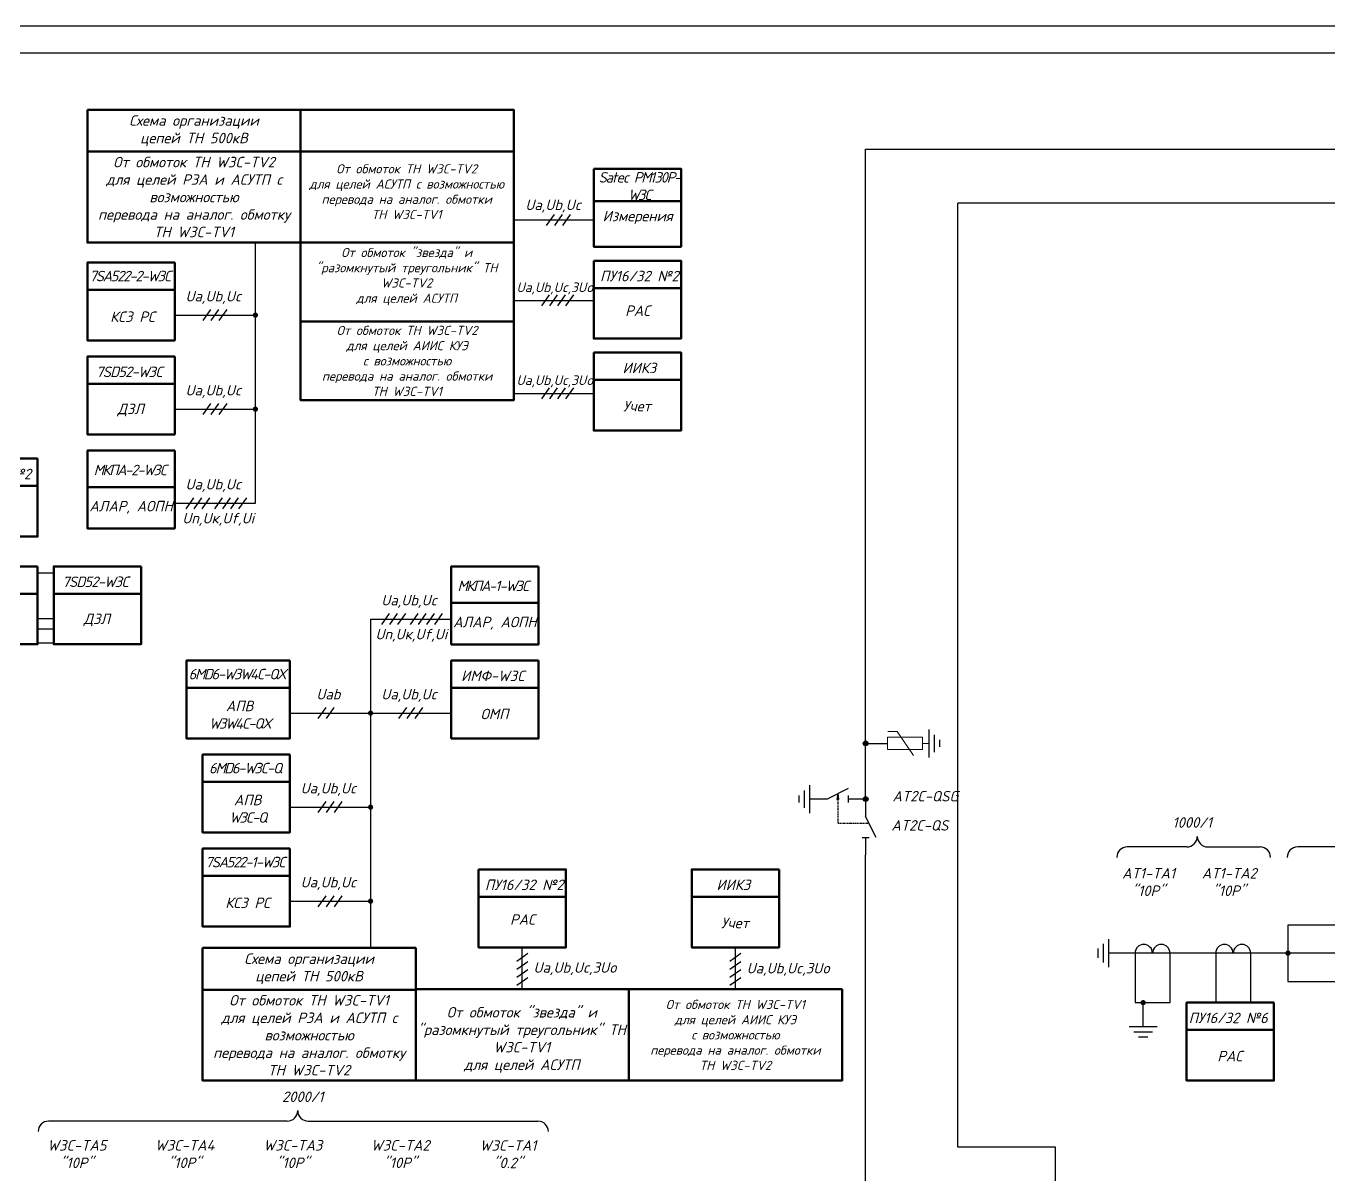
# Model space of a CAD drawing. Header units: millimetres. Extents: x -4534 to -456, y 3875 to 4716.
# Drawn here: x -4049.9 to -3807.6, y 4502.6 to 4716.4 of the extents above; entities that cross this region are included whole.
import ezdxf
from ezdxf.enums import TextEntityAlignment as Align

# ---------------------------------------------------------------- set-up
doc = ezdxf.new("R2010")
doc.units = ezdxf.units.MM
doc.linetypes.add('HIDDEN2', pattern=[0.1875, 0.125, -0.0625])
doc.layers.add('Измерения АСУТП', color=80, linetype='Continuous')
doc.layers.add('РАС АСУТП', color=50, linetype='Continuous')
doc.styles.add('ГОСТ 3.0', font='isocpeur.ttf', dxfattribs={"oblique": 15, "height": 3})

# ---------------------------------------------------------------- blocks, each defined once
blk = doc.blocks.new('*U79')
for p, q in [((0, 0), (5, 0)), ((11, 3), (5, 0)), ((11, -1), (11, 1)), ((11, 0), (16, 0))]:
    blk.add_line(p, q)
blk = doc.blocks.new('Точка')
h = blk.add_hatch(color=256)
edge = h.paths.add_edge_path()
edge.add_arc((0, 0), 0.691, 0, 360)
blk.add_circle((0, 0), 0.691)

msp = doc.modelspace()

# ---------------------------------------------------------------- hatches: boundary and pattern name
msp.add_hatch(color=0).paths.add_polyline_path([(-3899.15, 4572.46), (-3898.98, 4572.46), (-3898.8, 4572.46), (-3898.98, 4573.54)])

# ---------------------------------------------------------------- linework, layer by layer
at = {"color": 0, "lineweight": 30}
msp.add_line((-4514.35, 4711.38), (-2238.35, 4711.38), dxfattribs=at)
at = {"color": 0, "lineweight": 50}
for p, q in [((-3998.88, 4693.02), (-3998.88, 4700.8)), ((-4038.52, 4693.02), (-3998.88, 4693.02)), ((-4017.11, 4537.09), (-3977.46, 4537.09))]:
    msp.add_line(p, q, dxfattribs=at)
at = {"color": 0}
for p, q in [((-3893.78, 4693.45), (-3445.1, 4693.45)), ((-3893.78, 4572.57), (-3893.78, 4693.45)), ((-3746.63, 4683.45), (-3876.64, 4683.45)), ((-3876.64, 4507.78), (-3876.64, 4683.45)), ((-4007.27, 4627.62), (-4007.27, 4676.11)), ((-4022.27, 4662.6), (-4007.27, 4662.6)), ((-4016.99, 4661.58), (-4015.56, 4663.63)), ((-4015.49, 4661.58), (-4014.06, 4663.63)), ((-4013.99, 4661.58), (-4012.56, 4663.63)), ((-4016.99, 4644.09), (-4015.56, 4646.13)), ((-4015.49, 4644.09), (-4014.06, 4646.13)), ((-4013.99, 4644.09), (-4012.56, 4646.13)), ((-4022.27, 4645.11), (-4007.27, 4645.11)), ((-4020.18, 4626.59), (-4018.75, 4628.64)), ((-4018.68, 4626.59), (-4017.25, 4628.64)), ((-4017.18, 4626.59), (-4015.75, 4628.64)), ((-4014.84, 4626.59), (-4013.4, 4628.64)), ((-4013.34, 4626.59), (-4011.9, 4628.64)), ((-4011.84, 4626.59), (-4010.4, 4628.64)), ((-4010.34, 4626.59), (-4008.9, 4628.64)), ((-4022.27, 4627.62), (-4007.27, 4627.62)), ((-4047.79, 4614.63), (-4044.79, 4614.63)), ((-3983.77, 4605.02), (-3982.33, 4607.07)), ((-3982.27, 4605.02), (-3980.83, 4607.07)), ((-3980.77, 4605.02), (-3979.33, 4607.07)), ((-3978.42, 4605.02), (-3976.99, 4607.07)), ((-3976.92, 4605.02), (-3975.49, 4607.07)), ((-3975.42, 4605.02), (-3973.99, 4607.07)), ((-3973.92, 4605.02), (-3972.49, 4607.07)), ((-4047.79, 4606.18), (-4044.79, 4606.18)), ((-4047.79, 4604.26), (-4044.79, 4604.26)), ((-3985.86, 4606.05), (-3985.86, 4544.87)), ((-3985.86, 4606.05), (-3970.86, 4606.05)), ((-4047.79, 4601.65), (-4044.79, 4601.65)), ((-4000.86, 4588.56), (-3985.86, 4588.56)), ((-3995.58, 4587.53), (-3994.14, 4589.58)), ((-3994.08, 4587.53), (-3992.64, 4589.58)), ((-3985.86, 4588.56), (-3970.86, 4588.56)), ((-3980.58, 4587.53), (-3979.14, 4589.58)), ((-3979.08, 4587.53), (-3977.64, 4589.58)), ((-3977.58, 4587.53), (-3976.14, 4589.58)), ((-3893.78, 4582.92), (-3889.69, 4582.92)), ((-3897.03, 4574.52), (-3900.93, 4572.57)), ((-3898.98, 4573.54), (-3899.15, 4572.46)), ((-3898.98, 4573.54), (-3898.8, 4572.46)), ((-3897.03, 4573.22), (-3897.03, 4571.92)), ((-4000.86, 4571.06), (-3985.86, 4571.06)), ((-3995.58, 4570.04), (-3994.14, 4572.09)), ((-3994.08, 4570.04), (-3992.64, 4572.09)), ((-3992.58, 4570.04), (-3991.14, 4572.09)), ((-3900.93, 4572.57), (-3904.18, 4572.57)), ((-3899.15, 4572.46), (-3898.98, 4572.46)), ((-3898.8, 4572.46), (-3898.98, 4572.46)), ((-3893.78, 4572.57), (-3897.03, 4572.57)), ((-3893.78, 4492.89), (-3893.78, 4562.17)), ((-4000.86, 4553.57), (-3985.86, 4553.57)), ((-3995.58, 4552.55), (-3994.14, 4554.59)), ((-3994.08, 4552.55), (-3992.64, 4554.59)), ((-3992.58, 4552.55), (-3991.14, 4554.59)), ((-3753.13, 4543.9), (-3848.63, 4543.9)), ((-3843.67, 4543.9), (-3843.67, 4534.7)), ((-3837.17, 4534.7), (-3837.17, 4543.9)), ((-3828.67, 4543.9), (-3828.67, 4534.7)), ((-3822.17, 4534.7), (-3822.17, 4543.9)), ((-3843.67, 4534.7), (-3837.17, 4534.7)), ((-3842.17, 4530.2), (-3842.17, 4534.7)), ((-3858.44, 4507.78), (-3876.64, 4507.78)), ((-3858.44, 4425.27), (-3858.44, 4507.78))]:
    msp.add_line(p, q, dxfattribs=at)
at = {"color": 0, "ltscale": 0.25}
for p, q in [((-3959.23, 4648.05), (-3944.35, 4648.05)), ((-3952.64, 4649.07), (-3954.08, 4647.03)), ((-3951.14, 4649.07), (-3952.58, 4647.03)), ((-3949.64, 4649.07), (-3951.08, 4647.03)), ((-3948.14, 4649.07), (-3949.58, 4647.03)), ((-3834.05, 4563.67), (-3845.12, 4563.67)), ((-3830.15, 4563.67), (-3820.43, 4563.67)), ((-3792.43, 4563.67), (-3813.43, 4563.67)), ((-3815.24, 4549.1), (-3815.24, 4538.63)), ((-3758.24, 4549.1), (-3815.24, 4549.1)), ((-3848.63, 4546.5), (-3848.63, 4541.3)), ((-3919.02, 4542.44), (-3916.97, 4543.88)), ((-3918, 4537.18), (-3918, 4544.98)), ((-3850.58, 4544.77), (-3850.58, 4543.04)), ((-3849.6, 4545.64), (-3849.6, 4542.17)), ((-3919.02, 4540.94), (-3916.97, 4542.38)), ((-3919.02, 4539.44), (-3916.97, 4540.88)), ((-3919.02, 4537.94), (-3916.97, 4539.38)), ((-3758.24, 4538.57), (-3815.24, 4538.57)), ((-3839.57, 4530.2), (-3844.77, 4530.2)), ((-3840.44, 4529.23), (-3843.91, 4529.23)), ((-3841.31, 4528.25), (-3843.04, 4528.25)), ((-4001.36, 4512.65), (-4045.74, 4512.65)), ((-3997.46, 4512.65), (-3954.74, 4512.65))]:
    msp.add_line(p, q, dxfattribs=at)
at = {"color": 0, "lineweight": 18}
for p, q in [((-3887.89, 4585.12), (-3889.66, 4585.12)), ((-3887.89, 4585.12), (-3889.66, 4585.12)), ((-3884.86, 4580.66), (-3887.89, 4585.12)), ((-3883.2, 4584.06), (-3889.69, 4584.06)), ((-3889.69, 4581.78), (-3889.69, 4584.06)), ((-3883.2, 4581.78), (-3883.2, 4584.06)), ((-3883.2, 4582.92), (-3882.02, 4582.92)), ((-3883.2, 4581.78), (-3889.69, 4581.78))]:
    msp.add_line(p, q, dxfattribs=at)
at = {"color": 0, "lineweight": 25, "ltscale": 0.25}
for p, q in [((-3882.02, 4585.52), (-3882.02, 4580.32)), ((-3881.05, 4584.54), (-3881.05, 4581.29)), ((-3880.07, 4583.57), (-3880.07, 4582.27)), ((-3904.18, 4569.97), (-3904.18, 4575.17)), ((-3906.13, 4571.92), (-3906.13, 4573.22)), ((-3905.15, 4570.94), (-3905.15, 4574.19))]:
    msp.add_line(p, q, dxfattribs=at)
at = {"color": 0, "linetype": 'HIDDEN2'}
for p in [(-3898.98, 4572.46), (-3893.13, 4568.02)]:
    msp.add_line(p, (-3898.98, 4568.02), dxfattribs=at)
at = {"color": 0, "linetype": 'Continuous', "lineweight": 25}
msp.add_lwpolyline([(-4534.35, 3875.38), (-2233.35, 3875.38), (-2233.35, 4716.38), (-4534.35, 4716.38)], close=True, dxfattribs=at)
at = {"color": 0, "lineweight": 50}
for points in [[(-4038.52, 4700.8), (-3959.23, 4700.8), (-3959.23, 4676.11), (-4038.52, 4676.11)], [(-4017.11, 4544.87), (-3977.46, 4544.87), (-3977.46, 4520.18), (-4017.11, 4520.18)]]:
    msp.add_lwpolyline(points, close=True, dxfattribs=at)
at = {"color": 0, "lineweight": 50, "ltscale": 0.25}
for points in [[(-4022.27, 4672.39), (-4038.52, 4672.39), (-4038.52, 4667.31), (-4022.27, 4667.31)], [(-4022.27, 4667.31), (-4038.52, 4667.31), (-4038.52, 4657.9), (-4022.27, 4657.9)], [(-3998.88, 4661.43), (-3959.23, 4661.43), (-3959.23, 4646.75), (-3998.88, 4646.75)], [(-3944.35, 4655.62), (-3928.1, 4655.62), (-3928.1, 4650.54), (-3944.35, 4650.54)], [(-4022.27, 4654.9), (-4038.52, 4654.9), (-4038.52, 4649.81), (-4022.27, 4649.81)], [(-3944.35, 4650.54), (-3928.1, 4650.54), (-3928.1, 4641.13), (-3944.35, 4641.13)], [(-4022.27, 4649.81), (-4038.52, 4649.81), (-4038.52, 4640.4), (-4022.27, 4640.4)], [(-4022.27, 4637.4), (-4038.52, 4637.4), (-4038.52, 4630.62), (-4022.27, 4630.62)], [(-4022.27, 4630.62), (-4038.52, 4630.62), (-4038.52, 4622.91), (-4022.27, 4622.91)], [(-4047.79, 4615.85), (-4064.04, 4615.85), (-4064.04, 4610.77), (-4047.79, 4610.77)], [(-4028.54, 4615.85), (-4044.79, 4615.85), (-4044.79, 4610.77), (-4028.54, 4610.77)], [(-3954.61, 4615.84), (-3970.86, 4615.84), (-3970.86, 4609.05), (-3954.61, 4609.05)], [(-4047.79, 4610.77), (-4064.04, 4610.77), (-4064.04, 4601.36), (-4047.79, 4601.36)], [(-4028.54, 4610.77), (-4044.79, 4610.77), (-4044.79, 4601.36), (-4028.54, 4601.36)], [(-3954.61, 4609.05), (-3970.86, 4609.05), (-3970.86, 4601.34), (-3954.61, 4601.34)], [(-4000.86, 4598.34), (-4020.11, 4598.34), (-4020.11, 4593.26), (-4000.86, 4593.26)], [(-3954.61, 4598.34), (-3970.86, 4598.34), (-3970.86, 4593.26), (-3954.61, 4593.26)], [(-4000.86, 4593.26), (-4020.11, 4593.26), (-4020.11, 4583.85), (-4000.86, 4583.85)], [(-3954.61, 4593.26), (-3970.86, 4593.26), (-3970.86, 4583.85), (-3954.61, 4583.85)], [(-4000.86, 4580.85), (-4017.11, 4580.85), (-4017.11, 4575.77), (-4000.86, 4575.77)], [(-4000.86, 4575.77), (-4017.11, 4575.77), (-4017.11, 4566.36), (-4000.86, 4566.36)], [(-4000.86, 4563.36), (-4017.11, 4563.36), (-4017.11, 4558.28), (-4000.86, 4558.28)], [(-4000.86, 4558.28), (-4017.11, 4558.28), (-4017.11, 4548.86), (-4000.86, 4548.86)], [(-3909.87, 4559.47), (-3926.12, 4559.47), (-3926.12, 4554.39), (-3909.87, 4554.39)], [(-3909.87, 4554.39), (-3926.12, 4554.39), (-3926.12, 4544.98), (-3909.87, 4544.98)], [(-3937.82, 4537.18), (-3898.17, 4537.18), (-3898.17, 4520.2), (-3937.82, 4520.2)]]:
    msp.add_lwpolyline(points, close=True, dxfattribs=at)
at = {"color": 0, "ltscale": 0.25, "const_width": 0.487}
for points in [[(-4007.52, 4662.6, -1), (-4007.03, 4662.6, -1)], [(-4007.52, 4645.11, -1), (-4007.03, 4645.11, -1)], [(-3986.1, 4588.56, -1), (-3985.62, 4588.56, -1)], [(-3986.1, 4571.06, -1), (-3985.62, 4571.06, -1)], [(-3986.1, 4553.57, -1), (-3985.62, 4553.57, -1)], [(-3815.48, 4543.9, -1), (-3814.99, 4543.9, -1)], [(-3842.42, 4534.7, -1), (-3841.93, 4534.7, -1)]]:
    msp.add_lwpolyline(points, format="xyb", close=True, dxfattribs=at)
at = {"color": 0, "ltscale": 0.25}
for centre, start, end in [((-3834.05, 4565.62), 270, 0), ((-3830.15, 4565.62), 180, 270), ((-3845.12, 4561.72), 90, 180), ((-3820.43, 4561.72), 0, 90), ((-3813.43, 4561.72), 90, 180), ((-4001.36, 4514.6), 270, 0), ((-3997.46, 4514.6), 180, 270), ((-4045.74, 4510.7), 90, 180), ((-3954.74, 4510.7), 0, 90)]:
    msp.add_arc(centre, 1.95, start, end, dxfattribs=at)
at = {"color": 0}
for centre in [(-3842.05, 4543.9), (-3838.8, 4543.9), (-3827.05, 4543.9), (-3823.8, 4543.9)]:
    msp.add_arc(centre, 1.62, 0, 180, dxfattribs=at)
at = {"layer": 'Измерения АСУТП', "color": 0}
for p, q in [((-3959.23, 4680.3), (-3944.35, 4680.3)), ((-3951.74, 4681.33), (-3953.18, 4679.28)), ((-3950.24, 4681.33), (-3951.68, 4679.28)), ((-3948.74, 4681.33), (-3950.18, 4679.28))]:
    msp.add_line(p, q, dxfattribs=at)
at = {"layer": 'Измерения АСУТП', "color": 0, "lineweight": 50}
msp.add_lwpolyline([(-3998.88, 4693.02), (-3959.23, 4693.02), (-3959.23, 4676.11), (-3998.88, 4676.11)], close=True, dxfattribs=at)
at = {"layer": 'Измерения АСУТП', "color": 0, "lineweight": 50, "ltscale": 0.25}
for points in [[(-3944.35, 4689.82), (-3928.1, 4689.82), (-3928.1, 4683.8), (-3944.35, 4683.8)], [(-3944.35, 4683.8), (-3928.1, 4683.8), (-3928.1, 4675.33), (-3944.35, 4675.33)]]:
    msp.add_lwpolyline(points, close=True, dxfattribs=at)
at = {"layer": 'РАС АСУТП', "color": 0}
for p, q in [((-3959.23, 4665.33), (-3944.35, 4665.33)), ((-3952.64, 4666.35), (-3954.08, 4664.3)), ((-3951.14, 4666.35), (-3952.58, 4664.3)), ((-3949.64, 4666.35), (-3951.08, 4664.3)), ((-3948.14, 4666.35), (-3949.58, 4664.3)), ((-3958.67, 4542.44), (-3956.62, 4543.88)), ((-3957.64, 4537.18), (-3957.64, 4544.98)), ((-3958.67, 4540.94), (-3956.62, 4542.38)), ((-3958.67, 4539.44), (-3956.62, 4540.88)), ((-3958.67, 4537.94), (-3956.62, 4539.38))]:
    msp.add_line(p, q, dxfattribs=at)
at = {"layer": 'РАС АСУТП', "color": 0, "lineweight": 50}
for points in [[(-3998.88, 4676.11), (-3959.23, 4676.11), (-3959.23, 4661.43), (-3998.88, 4661.43)], [(-3977.46, 4537.18), (-3937.82, 4537.18), (-3937.82, 4520.2), (-3977.46, 4520.18)]]:
    msp.add_lwpolyline(points, close=True, dxfattribs=at)
at = {"layer": 'РАС АСУТП', "color": 0, "lineweight": 50, "ltscale": 0.25}
for points in [[(-3944.35, 4672.72), (-3928.1, 4672.72), (-3928.1, 4667.64), (-3944.35, 4667.64)], [(-3944.35, 4667.64), (-3928.1, 4667.64), (-3928.1, 4658.23), (-3944.35, 4658.23)], [(-4047.79, 4635.9), (-4064.04, 4635.9), (-4064.04, 4630.82), (-4047.79, 4630.82)], [(-4047.79, 4630.82), (-4064.04, 4630.82), (-4064.04, 4621.41), (-4047.79, 4621.41)], [(-3965.77, 4559.47), (-3949.52, 4559.47), (-3949.52, 4554.39), (-3965.77, 4554.39)], [(-3965.77, 4554.39), (-3949.52, 4554.39), (-3949.52, 4544.98), (-3965.77, 4544.98)], [(-3817.84, 4534.7), (-3834.09, 4534.7), (-3834.09, 4529.62), (-3817.84, 4529.62)], [(-3817.84, 4529.62), (-3834.09, 4529.62), (-3834.09, 4520.21), (-3817.84, 4520.21)]]:
    msp.add_lwpolyline(points, close=True, dxfattribs=at)

# ---------------------------------------------------------------- block references
at = {"color": 0, "xscale": 0.65, "yscale": 0.65, "zscale": 0.65}
for name, p, rotation in [('Точка', (-3893.78, 4582.92), 180), ('Точка', (-3893.78, 4572.57), 180), ('*U79', (-3893.78, 4572.57), 270)]:
    msp.add_blockref(name, p, dxfattribs=dict(at, rotation=rotation))

# ---------------------------------------------------------------- texts
at = {"color": 0, "ltscale": 2, "style": 'ГОСТ 3.0', "oblique": 15}
for s, p in [('Ua,Ub,Uc', (-4015.11, 4665.15)), ('Ua,Ub,Uc', (-4015.11, 4647.65)), ('Ua,Ub,Uc', (-4015.11, 4630.16)), ('Un,Uк,Uf,Ui', (-4014.2, 4623.85)), ('Ua,Ub,Uc', (-3978.7, 4608.59)), ('Un,Uк,Uf,Ui', (-3978.28, 4602.28)), ('Uab', (-3993.7, 4591.1)), ('Ua,Ub,Uc', (-3978.7, 4591.1)), ('Ua,Ub,Uc', (-3993.7, 4573.61)), ('Ua,Ub,Uc', (-3993.7, 4556.12))]:
    msp.add_text(s, height=1.95, dxfattribs=at).set_placement(p, align=Align.CENTER)
at = {"color": 0, "lineweight": 50, "ltscale": 0.25, "style": 'ГОСТ 3.0', "oblique": 15}
for height, p in [(1.8, (-3958.73, 4649.6)), (1.95, (-3915.91, 4540.14))]:
    msp.add_text('Ua,Ub,Uc,3Uo', height=height, dxfattribs=at).set_placement(p)
at = {"color": 0, "style": 'ГОСТ 3.0', "oblique": 15}
for s, p in [('1000/1', (-3833.04, 4568.22)), ('2000/1', (-3998.46, 4517.19))]:
    msp.add_text(s, height=1.95, dxfattribs=at).set_placement(p, align=Align.MIDDLE_CENTER)
at = {"color": 0, "char_height": 1.95, "width": 39.6456, "attachment_point": 5, "style": 'ГОСТ 3.0'}
for s, insert in [('Схема организации \\Pцепей ТН 500кВ   ', (-4018.7, 4696.91)), ('От обмоток ТН W3C-TV2\\Pдля целей РЗА и АСУТП с возможностью \\Pперевода на аналог. обмотку\\PТН W3C-TV1', (-4018.7, 4684.57)), ('Схема организации \\Pцепей ТН 500кВ   ', (-3997.29, 4540.98)), ('От обмоток ТН W3C-TV1\\Pдля целей РЗА и АСУТП с возможностью \\Pперевода на аналог. обмотку\\PТН W3C-TV2', (-3997.29, 4528.63))]:
    msp.add_mtext(s, dxfattribs=dict(at, insert=insert))
at = {"color": 0, "lineweight": 30, "char_height": 1.95, "attachment_point": 5, "style": 'ГОСТ 3.0'}
for s, insert in [('{\\T0.85;7SA522-2-W3C}', (-4030.64, 4669.87)), ('{\\T0.9;7SD52-W3C}', (-4030.79, 4652.05)), ('{\\T0.85;МКПА-2-W3C}', (-4030.64, 4633.79)), ('{\\T0.9;7SD52-W3C}', (-4037.08, 4613)), ('{\\T0.85;МКПА-1-W3C}', (-3963.12, 4612.22)), ('{\\T0.85;6MD6-W3W4C-QX}', (-4010.73, 4595.82)), ('ИМФ-W3C', (-3963.12, 4595.49)), ('{\\T0.85;6MD6-W3C-Q}', (-4009.23, 4578.33)), ('{\\T0.85;7SA522-1-W3C}', (-4009.23, 4560.84))]:
    msp.add_mtext(s, dxfattribs=dict(at, insert=insert))
at = {"color": 0, "char_height": 1.95, "attachment_point": 5, "style": 'ГОСТ 3.0'}
for s, insert in [('{\\C0;КСЗ РС}', (-4030.13, 4662.3)), ('ДЗЛ', (-4030.48, 4644.95)), ('АЛАР, АОПН ', (-4030.4, 4626.84)), ('ДЗЛ', (-4036.77, 4605.9)), ('АЛАР, АОПН ', (-3962.74, 4605.28)), ('{\\C0;АПВ\\P\\T0.85;\\C256;W3W4C-QX}', (-4010.22, 4588.26)), ('ОМП', (-3962.81, 4588.39)), ('{\\C0;АПВ\\P\\T0.85;\\C256;W3C-Q}', (-4008.72, 4570.77)), ('{\\C0;КСЗ РС}', (-4008.72, 4553.27))]:
    msp.add_mtext(s, dxfattribs=dict(at, insert=insert))
at = {"color": 0, "lineweight": 50, "ltscale": 0.25, "char_height": 1.7, "width": 39.6456, "attachment_point": 5, "style": 'ГОСТ 3.0'}
for s, insert in [('От обмоток ТН W3C-TV2\\Pдля целей АИИС КУЭ\\Pс возможностью \\Pперевода на аналог. обмотки\\PТН W3C-TV1', (-3979.06, 4654.09)), ('От обмоток ТН W3C-TV1\\Pдля целей АИИС КУЭ\\Pс возможностью \\Pперевода на аналог. обмотки\\PТН W3C-TV2', (-3918, 4528.69))]:
    msp.add_mtext(s, dxfattribs=dict(at, insert=insert))
at = {"color": 0, "lineweight": 50, "ltscale": 0.25, "char_height": 1.95, "attachment_point": 5, "style": 'ГОСТ 3.0'}
for s, insert in [('ИИК3', (-3935.87, 4652.77)), ('Учет', (-3936.3, 4645.67)), ('ИИК3', (-3918.38, 4556.62)), ('Учет', (-3918.07, 4549.52))]:
    msp.add_mtext(s, dxfattribs=dict(at, insert=insert))
at = {"color": 0, "lineweight": 18, "char_height": 1.95, "width": 7.2421, "attachment_point": 1, "style": 'ГОСТ 3.0'}
for s, insert in [('AT2C-QSG', (-3888.8, 4574.08)), ('AT2C-QS', (-3889, 4568.65))]:
    msp.add_mtext(s, dxfattribs=dict(at, insert=insert))
at = {"color": 0, "ltscale": 2, "char_height": 1.95, "width": 21.6953, "attachment_point": 5, "style": 'ГОСТ 3.0'}
for s, insert in [('AT1-TA1\\P"10P"', (-3841.15, 4557.14)), ('AT1-TA2\\P"10P"', (-3826.15, 4557.14)), ('W3C-TA5\\P"10P"', (-4040.48, 4506.52)), ('W3C-TA4\\P"10P"', (-4020.43, 4506.53)), ('W3C-TA3{\\C1;\\P}"10P"', (-4000.31, 4506.53)), ('W3C-TA2\\P"10P"', (-3980.33, 4506.53)), ('W3C-TA1\\P"0.2"', (-3960.28, 4506.5))]:
    msp.add_mtext(s, dxfattribs=dict(at, insert=insert))
at = {"layer": 'Измерения АСУТП', "color": 0, "ltscale": 2, "style": 'ГОСТ 3.0', "oblique": 15}
msp.add_text('Ua,Ub,Uc', height=1.95, dxfattribs=at).set_placement((-3957.08, 4682.14))
at = {"layer": 'Измерения АСУТП', "color": 0, "insert": (-3979.14, 4685.57), "char_height": 1.7, "width": 39.4808, "attachment_point": 5, "style": 'ГОСТ 3.0'}
msp.add_mtext('От обмоток ТН W3C-TV2\\Pдля целей АСУТП с возможностью \\Pперевода на аналог. обмотки\\PТН W3C-TV1', dxfattribs=at)
at = {"layer": 'Измерения АСУТП', "color": 0, "lineweight": 30, "insert": (-3935.87, 4686.61), "char_height": 1.95, "attachment_point": 5, "style": 'ГОСТ 3.0'}
msp.add_mtext('{\\T0.8;Satec PM130P-\\PW3C}', dxfattribs=at)
at = {"layer": 'Измерения АСУТП', "color": 0, "insert": (-3936.18, 4680.77), "char_height": 1.95, "attachment_point": 5, "style": 'ГОСТ 3.0'}
msp.add_mtext('Измерения', dxfattribs=at)
at = {"layer": 'РАС АСУТП', "color": 0, "ltscale": 2, "style": 'ГОСТ 3.0', "oblique": 15}
for height, p in [(1.8, (-3958.73, 4666.88)), (1.95, (-3955.56, 4540.26))]:
    msp.add_text('Ua,Ub,Uc,3Uo', height=height, dxfattribs=at).set_placement(p)
at = {"layer": 'РАС АСУТП', "color": 0, "attachment_point": 5, "style": 'ГОСТ 3.0'}
for s, insert, char_height, width in [('От обмоток "звезда" и "разомкнутый треугольник" ТН W3C-TV2\\Pдля целей АСУТП', (-3979.14, 4669.77), 1.7, 39.8104), ('От обмоток "звезда" и "разомкнутый треугольник" ТН W3C-TV1\\Pдля целей АСУТП', (-3957.73, 4527.76), 1.95, 39.6456)]:
    msp.add_mtext(s, dxfattribs=dict(at, insert=insert, char_height=char_height, width=width))
at = {"layer": 'РАС АСУТП', "color": 0, "lineweight": 30, "char_height": 1.95, "attachment_point": 5, "style": 'ГОСТ 3.0'}
for s, insert in [('ПУ16/32 №2', (-3935.87, 4669.87)), ('ПУ16/32 №2', (-4056.3, 4633.05)), ('ПУ16/32 №2', (-3957.28, 4556.62)), ('ПУ16/32 №6', (-3826.35, 4531.85))]:
    msp.add_mtext(s, dxfattribs=dict(at, insert=insert))
at = {"layer": 'РАС АСУТП', "color": 0, "char_height": 1.95, "attachment_point": 5, "style": 'ГОСТ 3.0'}
for insert in [(-3936.18, 4663.42), (-3957.59, 4550.17), (-3826.04, 4524.75)]:
    msp.add_mtext('РАС', dxfattribs=dict(at, insert=insert))

doc.saveas('drawing.dxf')
